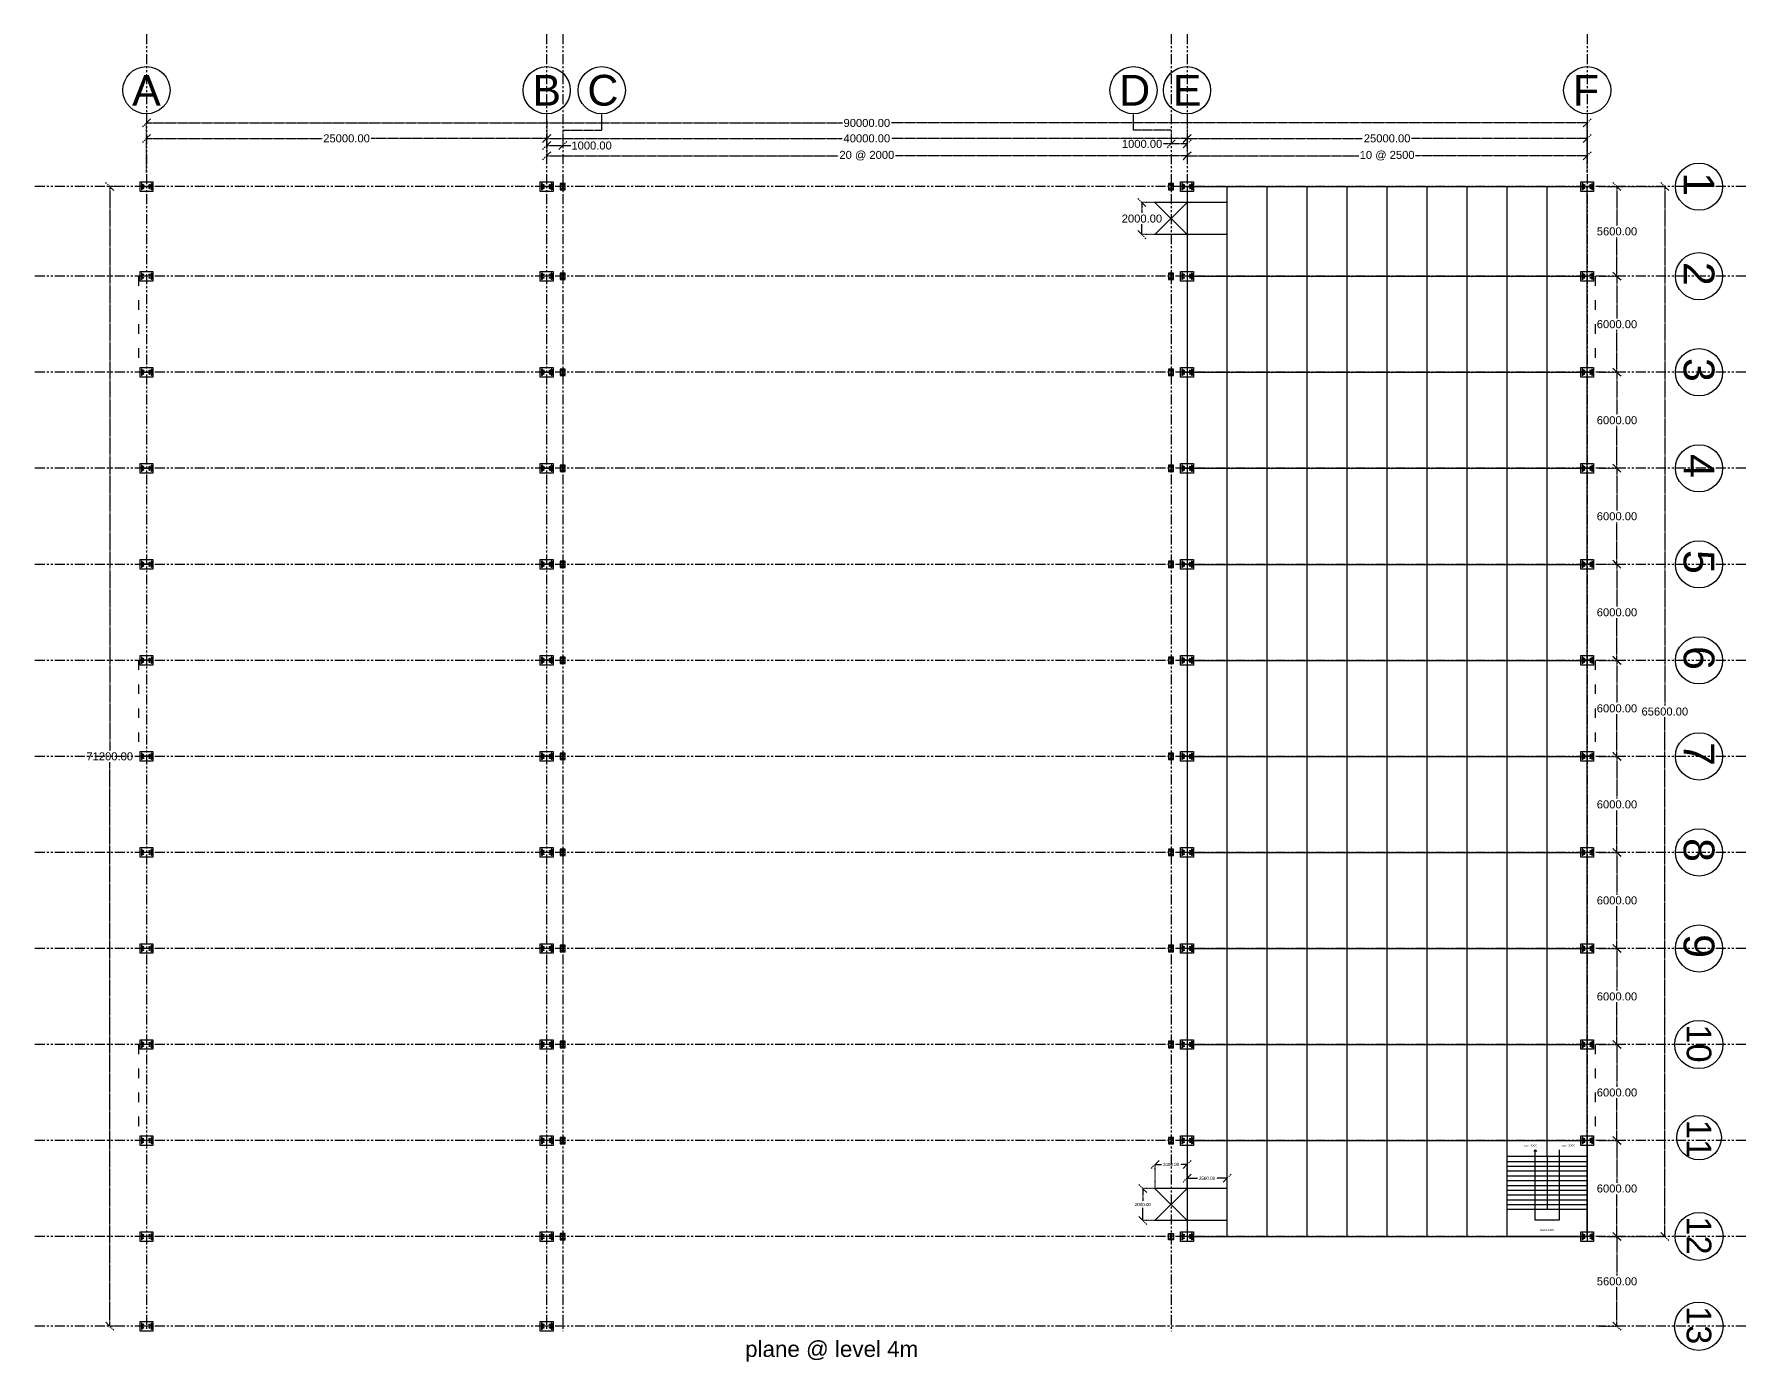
# Model space of a CAD drawing. Header units: inches. Extents: x 365522 to 1532898, y 226114 to 309319.
# Drawn here: x 1320427 to 1427338, y 226376 to 309319 of the extents above; entities that cross this region are included whole.
import ezdxf

# ---------------------------------------------------------------- set-up
doc = ezdxf.new("R2010")
doc.units = ezdxf.units.IN
doc.header["$MEASUREMENT"] = 0
doc.linetypes.add('ACAD_ISO03W100', pattern=[30, 12, -18])
doc.linetypes.add('PHANTOM2', pattern=[1.25, 0.625, -0.125, 0.125, -0.125, 0.125, -0.125])
for name, color, linetype in [('axis', 8, 'PHANTOM2'), ('bracing', 6, 'Continuous'), ('columns', 2, 'Continuous'), ('dimensions', 1, 'PHANTOM2'), ('door and stairs', 3, 'Continuous'), ('initial layout', 7, 'Continuous'), ('text', 3, 'Continuous')]:
    doc.layers.add(name, color=color, linetype=linetype)
doc.styles.get("Standard").update_dxf_attribs({"font": 'arial.ttf'})
doc.dimstyles.new('Dim_1', dxfattribs={"dimtxt": 500, "dimasz": 500, "dimexe": 0.0625, "dimexo": 0.0625, "dimgap": 100, "dimtad": 0, "dimtih": 1, "dimtoh": 1, "dimzin": 0, "dimdsep": 46, "dimtxsty": 'Standard', "dimblk": 'OBLIQUE', "dimcen": 0.09, "dimclrd": 256, "dimclre": 256, "dimclrt": 256, "dimadec": 0, "dimazin": 0, "dimtfac": 1, "dimtofl": 0, "dimtmove": 0, "dimatfit": 3, "dimfxl": 1, "dimtfillclr": 256, "dimtolj": 1, "dimtzin": 0, "dimlwe": -1, "dimarcsym": 0})

# ---------------------------------------------------------------- blocks, each defined once
blk = doc.blocks.new('column')
at = {"layer": 'columns'}
for p, q in [((-315, 200), (-315, -200)), ((-285, 200), (-315, 200)), ((300, 5), (-300, 5)), ((-285, 200), (-285, -200)), ((-160, 100), (-240, 100)), ((-200, 100), (-200, 140)), ((-200, 100), (-200, 60)), ((0, -5), (0, 5)), ((240, 100), (160, 100)), ((200, 100), (200, 140)), ((200, 100), (200, 60)), ((285, 200), (285, -200)), ((315, 200), (285, 200)), ((315, 200), (315, -200)), ((-285, -200), (-315, -200)), ((300, -5), (-300, -5)), ((-160, -100), (-240, -100)), ((-200, -100), (-200, -60)), ((-200, -100), (-200, -140)), ((240, -100), (160, -100)), ((200, -100), (200, -60)), ((200, -100), (200, -140)), ((315, -200), (285, -200))]:
    blk.add_line(p, q, dxfattribs=at)
blk.add_lwpolyline([(400, -300), (-400, -300), (-400, 300), (400, 300)], close=True, dxfattribs=at)
for centre in [(-200, 100), (200, 100), (-200, -100), (200, -100)]:
    blk.add_circle(centre, 30, dxfattribs=at)
blk = doc.blocks.new('_Oblique')
at = {"color": 0, "linetype": 'ByBlock', "lineweight": -2}
blk.add_line((-0.5, -0.5), (0.5, 0.5), dxfattribs=at)
blk = doc.blocks.new('*D216')
at = {"layer": 'Defpoints', "color": 0, "transparency": 16777216}
for p in [(1418190, 234199), (1419294, 234199), (1418190, 228599)]:
    blk.add_point(p, dxfattribs=at)
at = {"layer": 'dimensions', "linetype": 'ACAD_ISO03W100', "transparency": 16777216}
for p, q in [((1418191, 234199), (1419294, 234199)), ((1418191, 228599), (1419294, 228599))]:
    blk.add_line(p, q, dxfattribs=at)
at = {"layer": 'dimensions', "lineweight": -2, "transparency": 16777216}
for p, q in [((1419294, 234199), (1419294, 231754)), ((1419294, 228599), (1419294, 231043))]:
    blk.add_line(p, q, dxfattribs=at)
at = {"layer": 'dimensions', "lineweight": -2, "transparency": 16777216, "xscale": 500, "yscale": 500, "zscale": 500}
for p, rotation in [((1419294, 234199), 90), ((1419294, 228599), 270)]:
    blk.add_blockref('_Oblique', p, dxfattribs=dict(at, rotation=rotation))
at = {"layer": 'dimensions', "transparency": 16777216, "insert": (1419294, 231399), "char_height": 500, "attachment_point": 5}
blk.add_mtext('\\A1;5600.00', dxfattribs=at)
blk = doc.blocks.new('*D217')
at = {"layer": 'Defpoints', "color": 0, "transparency": 16777216}
for p in [(1418190, 240199), (1419294, 240199), (1418190, 234199)]:
    blk.add_point(p, dxfattribs=at)
at = {"layer": 'dimensions', "linetype": 'ACAD_ISO03W100', "transparency": 16777216}
for p, q in [((1418191, 240199), (1419294, 240199)), ((1418191, 234199), (1419294, 234199))]:
    blk.add_line(p, q, dxfattribs=at)
at = {"layer": 'dimensions', "lineweight": -2, "transparency": 16777216}
for p, q in [((1419294, 240199), (1419294, 237554)), ((1419294, 234199), (1419294, 236843))]:
    blk.add_line(p, q, dxfattribs=at)
at = {"layer": 'dimensions', "lineweight": -2, "transparency": 16777216, "xscale": 500, "yscale": 500, "zscale": 500}
for p, rotation in [((1419294, 240199), 90), ((1419294, 234199), 270)]:
    blk.add_blockref('_Oblique', p, dxfattribs=dict(at, rotation=rotation))
at = {"layer": 'dimensions', "transparency": 16777216, "insert": (1419294, 237199), "char_height": 500, "attachment_point": 5}
blk.add_mtext('\\A1;6000.00', dxfattribs=at)
blk = doc.blocks.new('*D218')
at = {"layer": 'Defpoints', "color": 0, "transparency": 16777216}
for p in [(1418190, 246199), (1419294, 246199), (1418190, 240199)]:
    blk.add_point(p, dxfattribs=at)
at = {"layer": 'dimensions', "linetype": 'ACAD_ISO03W100', "transparency": 16777216}
for p, q in [((1418191, 246199), (1419294, 246199)), ((1418191, 240199), (1419294, 240199))]:
    blk.add_line(p, q, dxfattribs=at)
at = {"layer": 'dimensions', "lineweight": -2, "transparency": 16777216}
for p, q in [((1419294, 246199), (1419294, 243554)), ((1419294, 240199), (1419294, 242843))]:
    blk.add_line(p, q, dxfattribs=at)
at = {"layer": 'dimensions', "lineweight": -2, "transparency": 16777216, "xscale": 500, "yscale": 500, "zscale": 500}
for p, rotation in [((1419294, 246199), 90), ((1419294, 240199), 270)]:
    blk.add_blockref('_Oblique', p, dxfattribs=dict(at, rotation=rotation))
at = {"layer": 'dimensions', "transparency": 16777216, "insert": (1419294, 243199), "char_height": 500, "attachment_point": 5}
blk.add_mtext('\\A1;6000.00', dxfattribs=at)
blk = doc.blocks.new('*D219')
at = {"layer": 'Defpoints', "color": 0, "transparency": 16777216}
for p in [(1418190, 252199), (1419294, 252199), (1418190, 246199)]:
    blk.add_point(p, dxfattribs=at)
at = {"layer": 'dimensions', "linetype": 'ACAD_ISO03W100', "transparency": 16777216}
for p, q in [((1418191, 252199), (1419294, 252199)), ((1418191, 246199), (1419294, 246199))]:
    blk.add_line(p, q, dxfattribs=at)
at = {"layer": 'dimensions', "lineweight": -2, "transparency": 16777216}
for p, q in [((1419294, 252199), (1419294, 249554)), ((1419294, 246199), (1419294, 248843))]:
    blk.add_line(p, q, dxfattribs=at)
at = {"layer": 'dimensions', "lineweight": -2, "transparency": 16777216, "xscale": 500, "yscale": 500, "zscale": 500}
for p, rotation in [((1419294, 252199), 90), ((1419294, 246199), 270)]:
    blk.add_blockref('_Oblique', p, dxfattribs=dict(at, rotation=rotation))
at = {"layer": 'dimensions', "transparency": 16777216, "insert": (1419294, 249199), "char_height": 500, "attachment_point": 5}
blk.add_mtext('\\A1;6000.00', dxfattribs=at)
blk = doc.blocks.new('*D220')
at = {"layer": 'Defpoints', "color": 0, "transparency": 16777216}
for p in [(1418190, 258199), (1419294, 258199), (1418190, 252199)]:
    blk.add_point(p, dxfattribs=at)
at = {"layer": 'dimensions', "linetype": 'ACAD_ISO03W100', "transparency": 16777216}
for p, q in [((1418191, 258199), (1419294, 258199)), ((1418191, 252199), (1419294, 252199))]:
    blk.add_line(p, q, dxfattribs=at)
at = {"layer": 'dimensions', "lineweight": -2, "transparency": 16777216}
for p, q in [((1419294, 258199), (1419294, 255554)), ((1419294, 252199), (1419294, 254843))]:
    blk.add_line(p, q, dxfattribs=at)
at = {"layer": 'dimensions', "lineweight": -2, "transparency": 16777216, "xscale": 500, "yscale": 500, "zscale": 500}
for p, rotation in [((1419294, 258199), 90), ((1419294, 252199), 270)]:
    blk.add_blockref('_Oblique', p, dxfattribs=dict(at, rotation=rotation))
at = {"layer": 'dimensions', "transparency": 16777216, "insert": (1419294, 255199), "char_height": 500, "attachment_point": 5}
blk.add_mtext('\\A1;6000.00', dxfattribs=at)
blk = doc.blocks.new('*D221')
at = {"layer": 'Defpoints', "color": 0, "transparency": 16777216}
for p in [(1418190, 264199), (1419294, 264199), (1418190, 258199)]:
    blk.add_point(p, dxfattribs=at)
at = {"layer": 'dimensions', "linetype": 'ACAD_ISO03W100', "transparency": 16777216}
for p, q in [((1418191, 264199), (1419294, 264199)), ((1418191, 258199), (1419294, 258199))]:
    blk.add_line(p, q, dxfattribs=at)
at = {"layer": 'dimensions', "lineweight": -2, "transparency": 16777216}
for p, q in [((1419294, 264199), (1419294, 261554)), ((1419294, 258199), (1419294, 260843))]:
    blk.add_line(p, q, dxfattribs=at)
at = {"layer": 'dimensions', "lineweight": -2, "transparency": 16777216, "xscale": 500, "yscale": 500, "zscale": 500}
for p, rotation in [((1419294, 264199), 90), ((1419294, 258199), 270)]:
    blk.add_blockref('_Oblique', p, dxfattribs=dict(at, rotation=rotation))
at = {"layer": 'dimensions', "transparency": 16777216, "insert": (1419294, 261199), "char_height": 500, "attachment_point": 5}
blk.add_mtext('\\A1;6000.00', dxfattribs=at)
blk = doc.blocks.new('*D222')
at = {"layer": 'Defpoints', "color": 0, "transparency": 16777216}
for p in [(1418190, 270199), (1419294, 270199), (1418190, 264199)]:
    blk.add_point(p, dxfattribs=at)
at = {"layer": 'dimensions', "linetype": 'ACAD_ISO03W100', "transparency": 16777216}
for p, q in [((1418191, 270199), (1419294, 270199)), ((1418191, 264199), (1419294, 264199))]:
    blk.add_line(p, q, dxfattribs=at)
at = {"layer": 'dimensions', "lineweight": -2, "transparency": 16777216}
for p, q in [((1419294, 270199), (1419294, 267554)), ((1419294, 264199), (1419294, 266843))]:
    blk.add_line(p, q, dxfattribs=at)
at = {"layer": 'dimensions', "lineweight": -2, "transparency": 16777216, "xscale": 500, "yscale": 500, "zscale": 500}
for p, rotation in [((1419294, 270199), 90), ((1419294, 264199), 270)]:
    blk.add_blockref('_Oblique', p, dxfattribs=dict(at, rotation=rotation))
at = {"layer": 'dimensions', "transparency": 16777216, "insert": (1419294, 267199), "char_height": 500, "attachment_point": 5}
blk.add_mtext('\\A1;6000.00', dxfattribs=at)
blk = doc.blocks.new('*D223')
at = {"layer": 'Defpoints', "color": 0, "transparency": 16777216}
for p in [(1418190, 276199), (1419294, 276199), (1418190, 270199)]:
    blk.add_point(p, dxfattribs=at)
at = {"layer": 'dimensions', "linetype": 'ACAD_ISO03W100', "transparency": 16777216}
for p, q in [((1418191, 276199), (1419294, 276199)), ((1418191, 270199), (1419294, 270199))]:
    blk.add_line(p, q, dxfattribs=at)
at = {"layer": 'dimensions', "lineweight": -2, "transparency": 16777216}
for p, q in [((1419294, 276199), (1419294, 273554)), ((1419294, 270199), (1419294, 272843))]:
    blk.add_line(p, q, dxfattribs=at)
at = {"layer": 'dimensions', "lineweight": -2, "transparency": 16777216, "xscale": 500, "yscale": 500, "zscale": 500}
for p, rotation in [((1419294, 276199), 90), ((1419294, 270199), 270)]:
    blk.add_blockref('_Oblique', p, dxfattribs=dict(at, rotation=rotation))
at = {"layer": 'dimensions', "transparency": 16777216, "insert": (1419294, 273199), "char_height": 500, "attachment_point": 5}
blk.add_mtext('\\A1;6000.00', dxfattribs=at)
blk = doc.blocks.new('*D224')
at = {"layer": 'Defpoints', "color": 0, "transparency": 16777216}
for p in [(1418190, 282199), (1419294, 282199), (1418190, 276199)]:
    blk.add_point(p, dxfattribs=at)
at = {"layer": 'dimensions', "linetype": 'ACAD_ISO03W100', "transparency": 16777216}
for p, q in [((1418191, 282199), (1419294, 282199)), ((1418191, 276199), (1419294, 276199))]:
    blk.add_line(p, q, dxfattribs=at)
at = {"layer": 'dimensions', "lineweight": -2, "transparency": 16777216}
for p, q in [((1419294, 282199), (1419294, 279554)), ((1419294, 276199), (1419294, 278843))]:
    blk.add_line(p, q, dxfattribs=at)
at = {"layer": 'dimensions', "lineweight": -2, "transparency": 16777216, "xscale": 500, "yscale": 500, "zscale": 500}
for p, rotation in [((1419294, 282199), 90), ((1419294, 276199), 270)]:
    blk.add_blockref('_Oblique', p, dxfattribs=dict(at, rotation=rotation))
at = {"layer": 'dimensions', "transparency": 16777216, "insert": (1419294, 279199), "char_height": 500, "attachment_point": 5}
blk.add_mtext('\\A1;6000.00', dxfattribs=at)
blk = doc.blocks.new('*D225')
at = {"layer": 'Defpoints', "color": 0, "transparency": 16777216}
for p in [(1418190, 288199), (1419294, 288199), (1418190, 282199)]:
    blk.add_point(p, dxfattribs=at)
at = {"layer": 'dimensions', "linetype": 'ACAD_ISO03W100', "transparency": 16777216}
for p, q in [((1418191, 288199), (1419294, 288199)), ((1418191, 282199), (1419294, 282199))]:
    blk.add_line(p, q, dxfattribs=at)
at = {"layer": 'dimensions', "lineweight": -2, "transparency": 16777216}
for p, q in [((1419294, 288199), (1419294, 285554)), ((1419294, 282199), (1419294, 284843))]:
    blk.add_line(p, q, dxfattribs=at)
at = {"layer": 'dimensions', "lineweight": -2, "transparency": 16777216, "xscale": 500, "yscale": 500, "zscale": 500}
for p, rotation in [((1419294, 288199), 90), ((1419294, 282199), 270)]:
    blk.add_blockref('_Oblique', p, dxfattribs=dict(at, rotation=rotation))
at = {"layer": 'dimensions', "transparency": 16777216, "insert": (1419294, 285199), "char_height": 500, "attachment_point": 5}
blk.add_mtext('\\A1;6000.00', dxfattribs=at)
blk = doc.blocks.new('*D226')
at = {"layer": 'Defpoints', "color": 0, "transparency": 16777216}
for p in [(1418190, 294199), (1419294, 294199), (1418190, 288199)]:
    blk.add_point(p, dxfattribs=at)
at = {"layer": 'dimensions', "linetype": 'ACAD_ISO03W100', "transparency": 16777216}
for p, q in [((1418191, 294199), (1419294, 294199)), ((1418191, 288199), (1419294, 288199))]:
    blk.add_line(p, q, dxfattribs=at)
at = {"layer": 'dimensions', "lineweight": -2, "transparency": 16777216}
for p, q in [((1419294, 294199), (1419294, 291554)), ((1419294, 288199), (1419294, 290843))]:
    blk.add_line(p, q, dxfattribs=at)
at = {"layer": 'dimensions', "lineweight": -2, "transparency": 16777216, "xscale": 500, "yscale": 500, "zscale": 500}
for p, rotation in [((1419294, 294199), 90), ((1419294, 288199), 270)]:
    blk.add_blockref('_Oblique', p, dxfattribs=dict(at, rotation=rotation))
at = {"layer": 'dimensions', "transparency": 16777216, "insert": (1419294, 291199), "char_height": 500, "attachment_point": 5}
blk.add_mtext('\\A1;6000.00', dxfattribs=at)
blk = doc.blocks.new('*D227')
at = {"layer": 'Defpoints', "color": 0, "transparency": 16777216}
for p in [(1418190, 299799), (1419294, 299799), (1418190, 294199)]:
    blk.add_point(p, dxfattribs=at)
at = {"layer": 'dimensions', "linetype": 'ACAD_ISO03W100', "transparency": 16777216}
for p, q in [((1418191, 299799), (1419294, 299799)), ((1418191, 294199), (1419294, 294199))]:
    blk.add_line(p, q, dxfattribs=at)
at = {"layer": 'dimensions', "lineweight": -2, "transparency": 16777216}
for p, q in [((1419294, 299799), (1419294, 297354)), ((1419294, 294199), (1419294, 296643))]:
    blk.add_line(p, q, dxfattribs=at)
at = {"layer": 'dimensions', "lineweight": -2, "transparency": 16777216, "xscale": 500, "yscale": 500, "zscale": 500}
for p, rotation in [((1419294, 299799), 90), ((1419294, 294199), 270)]:
    blk.add_blockref('_Oblique', p, dxfattribs=dict(at, rotation=rotation))
at = {"layer": 'dimensions', "transparency": 16777216, "insert": (1419294, 296999), "char_height": 500, "attachment_point": 5}
blk.add_mtext('\\A1;5600.00', dxfattribs=at)
blk = doc.blocks.new('*D228')
at = {"layer": 'Defpoints', "color": 0, "transparency": 16777216}
for p in [(1352436, 302810), (1327436, 302237), (1352436, 302237)]:
    blk.add_point(p, dxfattribs=at)
at = {"layer": 'dimensions', "linetype": 'ACAD_ISO03W100', "transparency": 16777216}
for p, q in [((1327436, 302237), (1327436, 302810)), ((1352436, 302237), (1352436, 302810))]:
    blk.add_line(p, q, dxfattribs=at)
at = {"layer": 'dimensions', "lineweight": -2, "transparency": 16777216}
for p, q in [((1327436, 302810), (1338406, 302810)), ((1352436, 302810), (1341465, 302810))]:
    blk.add_line(p, q, dxfattribs=at)
at = {"layer": 'dimensions', "lineweight": -2, "transparency": 16777216, "xscale": 500, "yscale": 500, "zscale": 500, "rotation": 180}
blk.add_blockref('_Oblique', (1327436, 302810), dxfattribs=at)
at = {"layer": 'dimensions', "lineweight": -2, "transparency": 16777216, "xscale": 500, "yscale": 500, "zscale": 500}
blk.add_blockref('_Oblique', (1352436, 302810), dxfattribs=at)
at = {"layer": 'dimensions', "transparency": 16777216, "insert": (1339936, 302810), "char_height": 500, "attachment_point": 5}
blk.add_mtext('\\A1;25000.00', dxfattribs=at)
blk = doc.blocks.new('*D229')
at = {"layer": 'Defpoints', "color": 0, "transparency": 16777216}
for p in [(1392436, 302810), (1352436, 302237), (1392436, 302237)]:
    blk.add_point(p, dxfattribs=at)
at = {"layer": 'dimensions', "linetype": 'ACAD_ISO03W100', "transparency": 16777216}
for p, q in [((1352436, 302237), (1352436, 302810)), ((1392436, 302237), (1392436, 302810))]:
    blk.add_line(p, q, dxfattribs=at)
at = {"layer": 'dimensions', "lineweight": -2, "transparency": 16777216}
for p, q in [((1352436, 302810), (1370900, 302810)), ((1392436, 302810), (1373971, 302810))]:
    blk.add_line(p, q, dxfattribs=at)
at = {"layer": 'dimensions', "lineweight": -2, "transparency": 16777216, "xscale": 500, "yscale": 500, "zscale": 500, "rotation": 180}
blk.add_blockref('_Oblique', (1352436, 302810), dxfattribs=at)
at = {"layer": 'dimensions', "lineweight": -2, "transparency": 16777216, "xscale": 500, "yscale": 500, "zscale": 500}
blk.add_blockref('_Oblique', (1392436, 302810), dxfattribs=at)
at = {"layer": 'dimensions', "transparency": 16777216, "insert": (1372436, 302810), "char_height": 500, "attachment_point": 5}
blk.add_mtext('\\A1;40000.00', dxfattribs=at)
blk = doc.blocks.new('*D230')
at = {"layer": 'Defpoints', "color": 0, "transparency": 16777216}
for p in [(1417436, 302810), (1392436, 302237), (1417436, 302237)]:
    blk.add_point(p, dxfattribs=at)
at = {"layer": 'dimensions', "linetype": 'ACAD_ISO03W100', "transparency": 16777216}
for p, q in [((1392436, 302237), (1392436, 302810)), ((1417436, 302237), (1417436, 302810))]:
    blk.add_line(p, q, dxfattribs=at)
at = {"layer": 'dimensions', "lineweight": -2, "transparency": 16777216}
for p, q in [((1392436, 302810), (1403406, 302810)), ((1417436, 302810), (1406465, 302810))]:
    blk.add_line(p, q, dxfattribs=at)
at = {"layer": 'dimensions', "lineweight": -2, "transparency": 16777216, "xscale": 500, "yscale": 500, "zscale": 500, "rotation": 180}
blk.add_blockref('_Oblique', (1392436, 302810), dxfattribs=at)
at = {"layer": 'dimensions', "lineweight": -2, "transparency": 16777216, "xscale": 500, "yscale": 500, "zscale": 500}
blk.add_blockref('_Oblique', (1417436, 302810), dxfattribs=at)
at = {"layer": 'dimensions', "transparency": 16777216, "insert": (1404936, 302810), "char_height": 500, "attachment_point": 5}
blk.add_mtext('\\A1;25000.00', dxfattribs=at)
blk = doc.blocks.new('*D212')
at = {"layer": 'Defpoints', "color": 0, "transparency": 16777216}
for p in [(1352436, 303887), (1392436, 303888), (1392436, 301731)]:
    blk.add_point(p, dxfattribs=at)
at = {"layer": 'dimensions', "linetype": 'ACAD_ISO03W100', "transparency": 16777216}
for p, q in [((1352436, 303887), (1352436, 301731)), ((1392436, 303888), (1392436, 301731))]:
    blk.add_line(p, q, dxfattribs=at)
at = {"layer": 'dimensions', "lineweight": -2, "transparency": 16777216}
for p, q in [((1352436, 301731), (1370649, 301731)), ((1392436, 301731), (1374223, 301731))]:
    blk.add_line(p, q, dxfattribs=at)
at = {"layer": 'dimensions', "lineweight": -2, "transparency": 16777216, "xscale": 500, "yscale": 500, "zscale": 500}
for p, rotation in [((1352436, 301731), 180.0007161972439), ((1392436, 301731), 0.0007161972438736931)]:
    blk.add_blockref('_Oblique', p, dxfattribs=dict(at, rotation=rotation))
at = {"layer": 'dimensions', "transparency": 16777216, "insert": (1372436, 301731), "char_height": 500, "attachment_point": 5}
blk.add_mtext('\\A1;20 @ 2000', dxfattribs=at)
blk = doc.blocks.new('*D213')
at = {"layer": 'Defpoints', "color": 0, "transparency": 16777216}
for p in [(1392436, 303888), (1417436, 303888), (1417436, 301731)]:
    blk.add_point(p, dxfattribs=at)
at = {"layer": 'dimensions', "linetype": 'ACAD_ISO03W100', "transparency": 16777216}
for p, q in [((1392436, 303888), (1392436, 301731)), ((1417436, 303888), (1417436, 301731))]:
    blk.add_line(p, q, dxfattribs=at)
at = {"layer": 'dimensions', "lineweight": -2, "transparency": 16777216}
for p, q in [((1392436, 301731), (1403176, 301731)), ((1417436, 301731), (1406695, 301731))]:
    blk.add_line(p, q, dxfattribs=at)
at = {"layer": 'dimensions', "lineweight": -2, "transparency": 16777216, "xscale": 500, "yscale": 500, "zscale": 500, "rotation": 180}
blk.add_blockref('_Oblique', (1392436, 301731), dxfattribs=at)
at = {"layer": 'dimensions', "lineweight": -2, "transparency": 16777216, "xscale": 500, "yscale": 500, "zscale": 500}
blk.add_blockref('_Oblique', (1417436, 301731), dxfattribs=at)
at = {"layer": 'dimensions', "transparency": 16777216, "insert": (1404936, 301731), "char_height": 500, "attachment_point": 5}
blk.add_mtext('\\A1;10 @ 2500', dxfattribs=at)
blk = doc.blocks.new('*D214')
at = {"layer": 'Defpoints', "color": 0, "transparency": 16777216}
for p in [(1418686, 299799), (1418686, 234199), (1422282, 234199)]:
    blk.add_point(p, dxfattribs=at)
at = {"layer": 'dimensions', "linetype": 'ACAD_ISO03W100', "transparency": 16777216}
for p, q in [((1418686, 299799), (1422282, 299799)), ((1418686, 234199), (1422282, 234199))]:
    blk.add_line(p, q, dxfattribs=at)
at = {"layer": 'dimensions', "lineweight": -2, "transparency": 16777216}
for p, q in [((1422282, 299799), (1422282, 267354)), ((1422282, 234199), (1422282, 266643))]:
    blk.add_line(p, q, dxfattribs=at)
at = {"layer": 'dimensions', "lineweight": -2, "transparency": 16777216, "xscale": 500, "yscale": 500, "zscale": 500}
for p, rotation in [((1422282, 299799), 90), ((1422282, 234199), 270)]:
    blk.add_blockref('_Oblique', p, dxfattribs=dict(at, rotation=rotation))
at = {"layer": 'dimensions', "transparency": 16777216, "insert": (1422282, 266999), "char_height": 500, "attachment_point": 5}
blk.add_mtext('\\A1;65600.00', dxfattribs=at)
blk = doc.blocks.new('*D231')
at = {"layer": 'Defpoints', "color": 0, "transparency": 16777216}
for p in [(1325142, 299799), (1325527, 299799), (1325527, 228599)]:
    blk.add_point(p, dxfattribs=at)
at = {"layer": 'dimensions', "linetype": 'ACAD_ISO03W100', "transparency": 16777216}
for p, q in [((1325527, 299799), (1325142, 299799)), ((1325527, 228599), (1325142, 228599))]:
    blk.add_line(p, q, dxfattribs=at)
at = {"layer": 'dimensions', "lineweight": -2, "transparency": 16777216}
for p, q in [((1325142, 299799), (1325142, 264554)), ((1325142, 228599), (1325142, 263843))]:
    blk.add_line(p, q, dxfattribs=at)
at = {"layer": 'dimensions', "lineweight": -2, "transparency": 16777216, "xscale": 500, "yscale": 500, "zscale": 500}
for p, rotation in [((1325142, 299799), 90), ((1325142, 228599), 270)]:
    blk.add_blockref('_Oblique', p, dxfattribs=dict(at, rotation=rotation))
at = {"layer": 'dimensions', "transparency": 16777216, "insert": (1325142, 264199), "char_height": 500, "attachment_point": 5}
blk.add_mtext('\\A1;71200.00', dxfattribs=at)
blk = doc.blocks.new('*D215')
at = {"layer": 'Defpoints', "color": 0, "transparency": 16777216}
for p in [(1327436, 303774), (1327436, 300653), (1417436, 300653)]:
    blk.add_point(p, dxfattribs=at)
at = {"layer": 'dimensions', "linetype": 'ACAD_ISO03W100', "transparency": 16777216}
for p, q in [((1327436, 300653), (1327436, 303774)), ((1417436, 300653), (1417436, 303775))]:
    blk.add_line(p, q, dxfattribs=at)
at = {"layer": 'dimensions', "lineweight": -2, "transparency": 16777216}
for p, q in [((1327436, 303774), (1370910, 303774)), ((1417436, 303774), (1373961, 303774))]:
    blk.add_line(p, q, dxfattribs=at)
at = {"layer": 'dimensions', "lineweight": -2, "transparency": 16777216, "xscale": 500, "yscale": 500, "zscale": 500}
for p, rotation in [((1327436, 303774), 180.0003580986219), ((1417436, 303774), 0.0003580986219553495)]:
    blk.add_blockref('_Oblique', p, dxfattribs=dict(at, rotation=rotation))
at = {"layer": 'dimensions', "transparency": 16777216, "insert": (1372436, 303774), "char_height": 500, "attachment_point": 5}
blk.add_mtext('\\A1;90000.00', dxfattribs=at)
blk = doc.blocks.new('*D232')
at = {"layer": 'Defpoints', "color": 0, "transparency": 16777216}
for p in [(1390436, 298799), (1389619, 296799), (1390436, 296799)]:
    blk.add_point(p, dxfattribs=at)
at = {"layer": 'dimensions', "linetype": 'ACAD_ISO03W100', "transparency": 16777216}
for p, q in [((1390436, 298799), (1389619, 298799)), ((1390436, 296799), (1389619, 296799))]:
    blk.add_line(p, q, dxfattribs=at)
at = {"layer": 'dimensions', "lineweight": -2, "transparency": 16777216}
for p, q in [((1389619, 298799), (1389619, 298154)), ((1389619, 296799), (1389619, 297443))]:
    blk.add_line(p, q, dxfattribs=at)
at = {"layer": 'dimensions', "lineweight": -2, "transparency": 16777216, "xscale": 500, "yscale": 500, "zscale": 500}
for p, rotation in [((1389619, 298799), 90), ((1389619, 296799), 270)]:
    blk.add_blockref('_Oblique', p, dxfattribs=dict(at, rotation=rotation))
at = {"layer": 'dimensions', "transparency": 16777216, "insert": (1389619, 297799), "char_height": 500, "attachment_point": 5}
blk.add_mtext('\\A1;2000.00', dxfattribs=at)
blk = doc.blocks.new('*D235')
at = {"layer": 'Defpoints', "color": 0, "transparency": 16777216}
for p in [(1390436, 237199), (1389677, 235199), (1390436, 235199)]:
    blk.add_point(p, dxfattribs=at)
at = {"layer": 'dimensions', "linetype": 'ACAD_ISO03W100', "transparency": 16777216}
for p, q in [((1390436, 237199), (1389677, 237199)), ((1390436, 235199), (1389677, 235199))]:
    blk.add_line(p, q, dxfattribs=at)
at = {"layer": 'dimensions', "lineweight": -2, "transparency": 16777216}
for p, q in [((1389677, 237199), (1389677, 236401)), ((1389677, 235199), (1389677, 235996))]:
    blk.add_line(p, q, dxfattribs=at)
at = {"layer": 'dimensions', "lineweight": -2, "transparency": 16777216, "xscale": 500, "yscale": 500, "zscale": 500}
for p, rotation in [((1389677, 237199), 90), ((1389677, 235199), 270)]:
    blk.add_blockref('_Oblique', p, dxfattribs=dict(at, rotation=rotation))
at = {"layer": 'dimensions', "transparency": 16777216, "insert": (1389677, 236199), "char_height": 200, "attachment_point": 5}
blk.add_mtext('\\A1;2000.00', dxfattribs=at)
blk = doc.blocks.new('small col')
at = {"layer": 'bracing', "xscale": 0.5, "yscale": 0.5, "zscale": 0.5, "rotation": 270}
blk.add_blockref('column', (0, 0), dxfattribs=at)
blk = doc.blocks.new('*D239')
at = {"layer": 'Defpoints', "color": 0, "transparency": 16777216}
for p in [(1352436, 303888), (1353436, 303315), (1353436, 302362)]:
    blk.add_point(p, dxfattribs=at)
at = {"layer": 'dimensions', "linetype": 'ACAD_ISO03W100', "transparency": 16777216}
for p, q in [((1352436, 303888), (1352436, 302362)), ((1353436, 303315), (1353436, 302362))]:
    blk.add_line(p, q, dxfattribs=at)
at = {"layer": 'dimensions', "lineweight": -2, "transparency": 16777216}
for p, q in [((1352436, 302362), (1353436, 302362)), ((1353436, 302362), (1353936, 302362))]:
    blk.add_line(p, q, dxfattribs=at)
at = {"layer": 'dimensions', "lineweight": -2, "transparency": 16777216, "xscale": 500, "yscale": 500, "zscale": 500, "rotation": 180}
blk.add_blockref('_Oblique', (1352436, 302362), dxfattribs=at)
at = {"layer": 'dimensions', "lineweight": -2, "transparency": 16777216, "xscale": 500, "yscale": 500, "zscale": 500}
blk.add_blockref('_Oblique', (1353436, 302362), dxfattribs=at)
at = {"layer": 'dimensions', "transparency": 16777216, "insert": (1355243, 302362), "char_height": 500, "attachment_point": 5}
blk.add_mtext('\\A1;1000.00', dxfattribs=at)
blk = doc.blocks.new('*D240')
at = {"layer": 'Defpoints', "color": 0, "transparency": 16777216}
for p in [(1392436, 303888), (1391436, 303315), (1391436, 302467)]:
    blk.add_point(p, dxfattribs=at)
at = {"layer": 'dimensions', "linetype": 'ACAD_ISO03W100', "transparency": 16777216}
for p, q in [((1392436, 303888), (1392436, 302467)), ((1391436, 303315), (1391436, 302467))]:
    blk.add_line(p, q, dxfattribs=at)
at = {"layer": 'dimensions', "lineweight": -2, "transparency": 16777216}
for p, q in [((1391436, 302467), (1390936, 302467)), ((1392436, 302467), (1391436, 302467))]:
    blk.add_line(p, q, dxfattribs=at)
at = {"layer": 'dimensions', "lineweight": -2, "transparency": 16777216, "xscale": 500, "yscale": 500, "zscale": 500, "rotation": 180}
blk.add_blockref('_Oblique', (1391436, 302467), dxfattribs=at)
at = {"layer": 'dimensions', "lineweight": -2, "transparency": 16777216, "xscale": 500, "yscale": 500, "zscale": 500}
blk.add_blockref('_Oblique', (1392436, 302467), dxfattribs=at)
at = {"layer": 'dimensions', "transparency": 16777216, "insert": (1389628, 302467), "char_height": 500, "attachment_point": 5}
blk.add_mtext('\\A1;1000.00', dxfattribs=at)
blk = doc.blocks.new('axis label')
at = {"layer": 'text'}
blk.add_circle((0, 0), 1475, dxfattribs=at)
blk.add_text('A', height=1923, dxfattribs=at).set_placement((-896, -962))
blk = doc.blocks.new('*D257')
at = {"layer": 'Defpoints', "color": 0, "transparency": 16777216}
for p in [(1392436, 238703), (1390436, 237199), (1392436, 237199)]:
    blk.add_point(p, dxfattribs=at)
at = {"layer": 'dimensions', "linetype": 'ACAD_ISO03W100', "transparency": 16777216}
for p, q in [((1390436, 237199), (1390436, 238703)), ((1392436, 237199), (1392436, 238703))]:
    blk.add_line(p, q, dxfattribs=at)
at = {"layer": 'dimensions', "lineweight": -2, "transparency": 16777216}
for p, q in [((1390436, 238703), (1390842, 238703)), ((1392436, 238703), (1392030, 238703))]:
    blk.add_line(p, q, dxfattribs=at)
at = {"layer": 'dimensions', "lineweight": -2, "transparency": 16777216, "xscale": 500, "yscale": 500, "zscale": 500, "rotation": 180}
blk.add_blockref('_Oblique', (1390436, 238703), dxfattribs=at)
at = {"layer": 'dimensions', "lineweight": -2, "transparency": 16777216, "xscale": 500, "yscale": 500, "zscale": 500}
blk.add_blockref('_Oblique', (1392436, 238703), dxfattribs=at)
at = {"layer": 'dimensions', "transparency": 16777216, "insert": (1391436, 238703), "char_height": 200, "attachment_point": 5}
blk.add_mtext('\\A1;2000.00', dxfattribs=at)
blk = doc.blocks.new('*D258')
at = {"layer": 'Defpoints', "color": 0, "transparency": 16777216}
for p in [(1394936, 237839), (1392436, 237199), (1394936, 237199)]:
    blk.add_point(p, dxfattribs=at)
at = {"layer": 'dimensions', "linetype": 'ACAD_ISO03W100', "transparency": 16777216}
for p, q in [((1392436, 237199), (1392436, 237839)), ((1394936, 237199), (1394936, 237839))]:
    blk.add_line(p, q, dxfattribs=at)
at = {"layer": 'dimensions', "lineweight": -2, "transparency": 16777216}
for p, q in [((1392436, 237839), (1393092, 237839)), ((1394936, 237839), (1394280, 237839))]:
    blk.add_line(p, q, dxfattribs=at)
at = {"layer": 'dimensions', "lineweight": -2, "transparency": 16777216, "xscale": 500, "yscale": 500, "zscale": 500, "rotation": 180}
blk.add_blockref('_Oblique', (1392436, 237839), dxfattribs=at)
at = {"layer": 'dimensions', "lineweight": -2, "transparency": 16777216, "xscale": 500, "yscale": 500, "zscale": 500}
blk.add_blockref('_Oblique', (1394936, 237839), dxfattribs=at)
at = {"layer": 'dimensions', "transparency": 16777216, "insert": (1393686, 237839), "char_height": 200, "attachment_point": 5}
blk.add_mtext('\\A1;2500.00', dxfattribs=at)

msp = doc.modelspace()

# ---------------------------------------------------------------- linework, layer by layer
at = {"layer": 'axis', "ltscale": 1000}
for p, q in [((1327435.712, 309318.788), (1327435.712, 228298.512)), ((1352435.712, 309318.788), (1352435.712, 228298.512)), ((1353435.712, 309318.788), (1353435.712, 228298.512)), ((1391435.712, 309318.788), (1391435.712, 228298.512)), ((1392435.712, 309318.788), (1392435.712, 233898.512)), ((1417435.712, 309318.788), (1417435.712, 233898.512)), ((1427338.327, 299798.512), (1320426.51, 299798.512)), ((1427338.327, 294198.512), (1320426.51, 294198.512)), ((1427338.327, 288198.512), (1320426.51, 288198.512)), ((1427338.327, 288198.512), (1320426.51, 288198.512)), ((1427338.327, 288198.512), (1320426.51, 288198.512)), ((1427338.327, 288198.512), (1320426.51, 288198.512)), ((1427338.327, 282198.512), (1320426.51, 282198.512)), ((1427338.327, 282198.512), (1320426.51, 282198.512)), ((1427338.327, 282198.512), (1320426.51, 282198.512)), ((1427338.327, 282198.512), (1320426.51, 282198.512)), ((1427338.327, 276198.512), (1320426.51, 276198.512)), ((1427338.327, 276198.512), (1320426.51, 276198.512)), ((1427338.327, 276198.512), (1320426.51, 276198.512)), ((1427338.327, 276198.512), (1320426.51, 276198.512)), ((1427338.327, 270198.512), (1320426.51, 270198.512)), ((1427338.327, 270198.512), (1320426.51, 270198.512)), ((1427338.327, 270198.512), (1320426.51, 270198.512)), ((1427338.327, 270198.512), (1320426.51, 270198.512)), ((1427338.327, 264198.512), (1320426.51, 264198.512)), ((1427338.327, 264198.512), (1320426.51, 264198.512)), ((1427338.327, 264198.512), (1320426.51, 264198.512)), ((1427338.327, 264198.512), (1320426.51, 264198.512)), ((1427338.327, 258198.512), (1320426.51, 258198.512)), ((1427338.327, 258198.512), (1320426.51, 258198.512)), ((1427338.327, 258198.512), (1320426.51, 258198.512)), ((1427338.327, 258198.512), (1320426.51, 258198.512)), ((1427338.327, 252198.512), (1320426.51, 252198.512)), ((1427338.327, 252198.512), (1320426.51, 252198.512)), ((1427338.327, 252198.512), (1320426.51, 252198.512)), ((1427338.327, 252198.512), (1320426.51, 252198.512)), ((1427338.327, 246198.512), (1320426.51, 246198.512)), ((1427338.327, 246198.512), (1320426.51, 246198.512)), ((1427338.327, 246198.512), (1320426.51, 246198.512)), ((1427338.327, 246198.512), (1320426.51, 246198.512)), ((1427338.327, 240198.512), (1320426.51, 240198.512)), ((1427338.327, 240198.512), (1320426.51, 240198.512)), ((1427338.327, 240198.512), (1320426.51, 240198.512)), ((1427338.327, 240198.512), (1320426.51, 240198.512)), ((1427338.327, 234198.512), (1320426.51, 234198.512)), ((1427338.327, 234198.512), (1320426.51, 234198.512)), ((1427338.327, 234198.512), (1320426.51, 234198.512)), ((1427338.327, 234198.512), (1320426.51, 234198.512)), ((1427338.327, 228598.512), (1320426.51, 228598.512))]:
    msp.add_line(p, q, dxfattribs=at)
at = {"layer": 'axis'}
for p, q in [((1355875.354, 303315.03), (1355875.354, 304315.03)), ((1389093.657, 303315.03), (1389093.657, 304315.03)), ((1353435.685, 303315.03), (1355875.354, 303315.03)), ((1391435.685, 303315.03), (1389093.657, 303315.03))]:
    msp.add_line(p, q, dxfattribs=at)
at = {"layer": 'bracing'}
for p, q in [((1390435.712, 298798.512), (1392435.712, 296798.512)), ((1390435.712, 296798.512), (1392435.712, 298798.512)), ((1390435.712, 237198.512), (1392435.712, 235198.512)), ((1390435.712, 235198.512), (1392435.712, 237198.512))]:
    msp.add_line(p, q, dxfattribs=at)
at = {"layer": 'bracing', "linetype": 'ACAD_ISO03W100', "ltscale": 50}
for p, q in [((1326935.712, 294198.512), (1326935.712, 288198.512)), ((1417935.712, 294198.512), (1417935.712, 288198.512)), ((1326935.712, 270198.512), (1326935.712, 264198.512)), ((1417935.712, 270198.512), (1417935.712, 264198.512)), ((1326935.712, 246198.512), (1326935.712, 240198.512)), ((1417935.712, 246198.512), (1417935.712, 240198.512))]:
    msp.add_line(p, q, dxfattribs=at)
at = {"layer": 'door and stairs'}
for p, q in [((1412435.712, 240198.512), (1417435.712, 240198.512)), ((1412435.712, 239198.512), (1412435.712, 240198.512)), ((1414185.712, 239612.359), (1414096.744, 239523.221)), ((1414185.712, 235223.621), (1414185.712, 239612.359)), ((1414185.712, 239612.359), (1414274.681, 239523.221)), ((1414935.712, 239198.512), (1414935.712, 240198.512)), ((1415685.712, 239612.359), (1415685.712, 235223.621)), ((1417435.712, 240198.512), (1417435.712, 239198.512)), ((1417435.712, 239198.512), (1412435.712, 239198.512)), ((1412435.712, 235898.512), (1412435.712, 239198.512)), ((1412435.712, 238898.512), (1417435.712, 238898.512)), ((1412435.712, 238598.512), (1417435.712, 238598.512)), ((1414935.712, 239198.512), (1414935.712, 235898.512)), ((1417435.712, 239198.512), (1417435.712, 235898.512)), ((1412435.712, 238298.512), (1417435.712, 238298.512)), ((1412435.712, 237998.512), (1417435.712, 237998.512)), ((1412435.712, 237698.512), (1417435.712, 237698.512)), ((1412435.712, 237398.512), (1417435.712, 237398.512)), ((1412435.712, 237098.512), (1417435.712, 237098.512)), ((1412435.712, 236798.512), (1417435.712, 236798.512)), ((1412435.712, 236498.512), (1417435.712, 236498.512)), ((1412435.712, 236198.512), (1417435.712, 236198.512)), ((1417435.712, 235898.512), (1412435.712, 235898.512)), ((1412435.712, 234198.512), (1412435.712, 235898.512)), ((1415685.712, 235223.621), (1414185.712, 235223.621)), ((1417435.712, 235898.512), (1417435.712, 234198.512)), ((1417435.712, 234198.512), (1412435.712, 234198.512))]:
    msp.add_line(p, q, dxfattribs=at)
at = {"layer": 'initial layout'}
for p, q in [((1392035.712, 299798.512), (1391535.712, 299798.512)), ((1392435.712, 299798.512), (1417435.712, 299798.512)), ((1392435.712, 299798.512), (1392435.712, 234198.512)), ((1394935.712, 234198.512), (1394935.712, 299798.512)), ((1397435.712, 234198.512), (1397435.712, 299798.512)), ((1399935.712, 234198.512), (1399935.712, 299798.512)), ((1402435.712, 234198.512), (1402435.712, 299798.512)), ((1404935.712, 234198.512), (1404935.712, 299798.512)), ((1407435.712, 234198.512), (1407435.712, 299798.512)), ((1409935.712, 234198.512), (1409935.712, 299798.512)), ((1412435.712, 234198.512), (1412435.712, 299798.512)), ((1414935.712, 240198.512), (1414935.712, 299798.512)), ((1417435.712, 234198.512), (1417435.712, 299798.512)), ((1394935.712, 298798.512), (1390435.712, 298798.512)), ((1394935.712, 296798.512), (1390435.712, 296798.512)), ((1392435.712, 294198.512), (1417435.712, 294198.512)), ((1392435.712, 288198.512), (1417435.712, 288198.512)), ((1392435.712, 282198.512), (1417435.712, 282198.512)), ((1392435.712, 276198.512), (1417435.712, 276198.512)), ((1392435.712, 270198.512), (1417435.712, 270198.512)), ((1392435.712, 264198.512), (1417435.712, 264198.512)), ((1392435.712, 258198.512), (1417435.712, 258198.512)), ((1392435.712, 252198.512), (1417435.712, 252198.512)), ((1392435.712, 246198.512), (1417435.712, 246198.512)), ((1392435.712, 240198.512), (1417435.712, 240198.512)), ((1394935.712, 237198.512), (1390435.712, 237198.512)), ((1394935.712, 235198.512), (1390435.712, 235198.512)), ((1392435.712, 234198.512), (1417435.712, 234198.512))]:
    msp.add_line(p, q, dxfattribs=at)
at = {"layer": 'text'}
for centre, radius in [((1352435.693, 305818.638), 1474.557), ((1355875.381, 305818.638), 1474.557), ((1389093.684, 305818.638), 1474.557), ((1392435.693, 305819.138), 1474.557), ((1417435.68, 305819.124), 1474.557), ((1424419.413, 299798.512), 1474.557), ((1424419.35, 294198.512), 1474.557), ((1424419.35, 288198.512), 1474.557), ((1424419.413, 282198.512), 1474.557), ((1424419.413, 276198.512), 1474.557), ((1424419.413, 270198.512), 1474.557), ((1424419.413, 264198.512), 1474.557), ((1424419.413, 258198.512), 1474.557), ((1424419.413, 252198.45), 1474.557), ((1424406.887, 246198.512), 1508.936), ((1424423.348, 240380.868), 1388.943), ((1424423.348, 234205.072), 1496.678), ((1424405.731, 228595.232), 1511.316)]:
    msp.add_circle(centre, radius, dxfattribs=at)

# ---------------------------------------------------------------- block references
at = {"layer": 'bracing'}
for p in [(1327435.712, 299798.512), (1352435.712, 299798.512), (1392435.712, 299798.512), (1417435.712, 299798.512), (1327435.712, 294198.512), (1352435.712, 294198.512), (1352435.712, 294198.512), (1392435.712, 294198.512), (1392435.712, 294198.512), (1417435.712, 294198.512), (1417435.712, 294198.512), (1327435.712, 288198.512), (1352435.712, 288198.512), (1392435.712, 288198.512), (1417435.712, 288198.512), (1327435.712, 282198.512), (1352435.712, 282198.512), (1392435.712, 282198.512), (1417435.712, 282198.512), (1327435.712, 276198.512), (1352435.712, 276198.512), (1392435.712, 276198.512), (1417435.712, 276198.512), (1327435.712, 270198.512), (1352435.712, 270198.512), (1392435.712, 270198.512), (1417435.712, 270198.512), (1327435.712, 264198.512), (1352435.712, 264198.512), (1392435.712, 264198.512), (1417435.712, 264198.512), (1327435.712, 258198.512), (1352435.712, 258198.512), (1392435.712, 258198.512), (1417435.712, 258198.512), (1327435.712, 252198.512), (1352435.712, 252198.512), (1392435.712, 252198.512), (1417435.712, 252198.512), (1327435.712, 246198.512), (1352435.712, 246198.512), (1392435.712, 246198.512), (1417435.712, 246198.512), (1327435.712, 240198.512), (1352435.712, 240198.512), (1392435.712, 240198.512), (1417435.712, 240198.512), (1327435.712, 234198.512), (1352435.712, 234198.512), (1392435.712, 234198.512), (1417435.712, 234198.512), (1327435.712, 228598.512), (1352435.712, 228598.512)]:
    msp.add_blockref('column', p, dxfattribs=at)
at = {"layer": 'initial layout', "xscale": -1}
for p, rotation in [((1353435.712, 299798.512, 0), 180), ((1391435.712, 299798.512, 0), 180), ((1353435.712, 294198.512), 180), ((1391435.712, 294198.512), 180), ((1353435.712, 288198.512), 180), ((1391435.712, 288198.512), 180), ((1353435.712, 282198.512), 180), ((1391435.712, 282198.512), 180), ((1353435.712, 276198.512), 180), ((1391435.712, 276198.512), 180), ((1353435.712, 270198.512), 180), ((1391435.712, 270198.512), 180), ((1353435.712, 264198.512), 180), ((1391435.712, 264198.512), 180), ((1353435.712, 258198.512), 180), ((1391435.712, 258198.512), 180), ((1353435.712, 252198.512), 180), ((1391435.712, 252198.512), 180), ((1353435.712, 246198.512), 180), ((1391435.712, 246198.512), 180), ((1353435.712, 240198.512), 180), ((1391435.712, 240198.512), 180), ((1353435.712, 234198.512), 180.0000000003038)]:
    msp.add_blockref('small col', p, dxfattribs=dict(at, rotation=rotation))
at = {"layer": 'initial layout'}
msp.add_blockref('small col', (1391435.712, 234198.512), dxfattribs=at)
at = {"layer": 'text'}
msp.add_blockref('axis label', (1327435.68, 305819.638), dxfattribs=at)

# ---------------------------------------------------------------- texts
at = {"layer": 'door and stairs'}
for s, p in [('level 4000', (1413463.54, 239823.998)), ('level 0000', (1415836.546, 239823.998)), ('level 2000', (1414523.821, 234546.88))]:
    msp.add_text(s, height=130.2439, dxfattribs=at).set_placement(p)
at = {"layer": 'text'}
for s, height, p in [('B', 1923.263, (1351539.657, 304857.006)), ('C', 1923.263, (1354979.345, 304857.006)), ('D', 1923.263, (1388197.647, 304857.006)), ('E', 1923.263, (1391539.657, 304857.506)), ('F', 1923.263, (1416539.644, 304857.493)), ('plane @ level 4m', 1000, (1364832.589, 226677.507))]:
    msp.add_text(s, height=height, dxfattribs=at).set_placement(p)
for s, height, p in [('1', 1923.263, (1423457.781, 300694.548)), ('2', 1923.263, (1423457.718, 295094.548)), ('3', 1923.263, (1423457.718, 289094.548)), ('4', 1923.263, (1423457.781, 283094.548)), ('5', 1923.263, (1423457.781, 277094.548)), ('6', 1923.263, (1423457.781, 271094.548)), ('7', 1923.263, (1423457.781, 265094.548)), ('8', 1923.263, (1423457.781, 259094.548)), ('9', 1923.263, (1423457.781, 253094.486)), ('10', 1538.6107, (1423647.552, 247459.522)), ('11', 1538.6107, (1423650.894, 241495.993)), ('12', 1538.6107, (1423650.894, 235460.834)), ('13', 1538.6107, (1423646.921, 229858.866))]:
    msp.add_text(s, height=height, rotation=270, dxfattribs=at).set_placement(p)

# ---------------------------------------------------------------- dimensions: what is measured, and where the dimension line sits
at = {"layer": 'dimensions'}
dim = msp.add_aligned_dim(p1=(1417435.712, 300653.079), p2=(1327435.712, 300652.517), distance=-3121.405, dimstyle='Dim_1', dxfattribs=at)
dim.commit()
dim.dimension.update_dxf_attribs({"geometry": '*D215', "text_midpoint": (1372435.693, 303774.203)})
for base, p1, p2, picture, middle in [((1353435.685, 302361.617), (1352435.685, 303887.932), (1353435.685, 303315.03), '*D239', (1355243.393, 302361.617)), ((1391435.685, 302467.45), (1392435.685, 303887.87), (1391435.685, 303315.03), '*D240', (1389627.977, 302467.45)), ((1352435.712, 302809.687), (1327435.712, 302236.847), (1352435.712, 302236.847), '*D228', (1339935.712, 302809.687)), ((1392435.712, 302809.687), (1352435.712, 302236.847), (1392435.712, 302236.847), '*D229', (1372435.712, 302809.687)), ((1417435.712, 302809.687), (1392435.712, 302236.847), (1417435.712, 302236.847), '*D230', (1404935.712, 302809.687))]:
    dim = msp.add_linear_dim(base=base, p1=p1, p2=p2, dimstyle='Dim_1', dxfattribs=at)
    dim.commit()
    dim.dimension.update_dxf_attribs({"geometry": picture, "text_midpoint": middle})
dim = msp.add_aligned_dim(p1=(1352435.685, 303887.37), p2=(1392435.685, 303887.87), distance=-2156.545, text='20 @ 2000', dimstyle='Dim_1', dxfattribs=at)
dim.commit()
dim.dimension.update_dxf_attribs({"geometry": '*D212', "text_midpoint": (1372435.712, 301731.075)})
dim = msp.add_linear_dim(base=(1417435.685, 301731.325), p1=(1392435.685, 303887.87), p2=(1417435.685, 303887.87), text='10 @ 2500', dimstyle='Dim_1', dxfattribs=at)
dim.commit()
dim.dimension.update_dxf_attribs({"geometry": '*D213', "text_midpoint": (1404935.685, 301731.325)})
for base, p1, p2, angle, picture, middle in [((1325141.729, 299798.512), (1325526.759, 228598.512), (1325526.759, 299798.512), 90, '*D231', (1325141.729, 264198.512)), ((1419293.942, 299798.512), (1418190.467, 294198.512), (1418190.467, 299798.512), 270, '*D227', (1419293.942, 296998.512)), ((1422281.601, 234198.512), (1418686.081, 299798.512), (1418686.081, 234198.512), 90, '*D214', (1422281.601, 266998.512)), ((1389618.766, 296798.512), (1390435.712, 298798.512), (1390435.712, 296798.512), 90, '*D232', (1389618.766, 297798.512)), ((1419293.942, 294198.512), (1418190.467, 288198.512), (1418190.467, 294198.512), 270, '*D226', (1419293.942, 291198.512)), ((1419293.942, 288198.512), (1418190.467, 282198.512), (1418190.467, 288198.512), 270, '*D225', (1419293.942, 285198.512)), ((1419293.942, 282198.512), (1418190.467, 276198.512), (1418190.467, 282198.512), 270, '*D224', (1419293.942, 279198.512)), ((1419293.942, 276198.512), (1418190.467, 270198.512), (1418190.467, 276198.512), 270, '*D223', (1419293.942, 273198.512)), ((1419293.942, 270198.512), (1418190.467, 264198.512), (1418190.467, 270198.512), 270, '*D222', (1419293.942, 267198.512)), ((1419293.942, 264198.512), (1418190.467, 258198.512), (1418190.467, 264198.512), 270, '*D221', (1419293.942, 261198.512)), ((1419293.942, 258198.512), (1418190.467, 252198.512), (1418190.467, 258198.512), 270, '*D220', (1419293.942, 255198.512)), ((1419293.942, 252198.512), (1418190.467, 246198.512), (1418190.467, 252198.512), 270, '*D219', (1419293.942, 249198.512)), ((1419293.942, 246198.512), (1418190.467, 240198.512), (1418190.467, 246198.512), 270, '*D218', (1419293.942, 243198.512)), ((1419293.942, 240198.512), (1418190.467, 234198.512), (1418190.467, 240198.512), 270, '*D217', (1419293.942, 237198.512)), ((1419293.942, 234198.512), (1418190.467, 228598.512), (1418190.467, 234198.512), 270, '*D216', (1419293.942, 231398.512))]:
    dim = msp.add_linear_dim(base=base, p1=p1, p2=p2, angle=angle, dimstyle='Dim_1', dxfattribs=at)
    dim.commit()
    dim.dimension.update_dxf_attribs({"geometry": picture, "text_midpoint": middle})
for base, p1, p2, picture, middle in [((1392435.712, 238703.237), (1390435.712, 237198.512), (1392435.712, 237198.512), '*D257', (1391435.712, 238703.237)), ((1394935.712, 237838.836), (1392435.712, 237198.512), (1394935.712, 237198.512), '*D258', (1393685.712, 237838.836))]:
    dim = msp.add_linear_dim(base=base, p1=p1, p2=p2, dimstyle='Dim_1', override={"dimtxt": 200}, dxfattribs=at)
    dim.commit()
    dim.dimension.update_dxf_attribs({"geometry": picture, "text_midpoint": middle})
dim = msp.add_linear_dim(base=(1389676.979, 235198.512), p1=(1390435.712, 237198.512), p2=(1390435.712, 235198.512), angle=90, dimstyle='Dim_1', override={"dimtxt": 200}, dxfattribs=at)
dim.commit()
dim.dimension.update_dxf_attribs({"geometry": '*D235', "text_midpoint": (1389676.979, 236198.512)})

doc.saveas('drawing.dxf')
